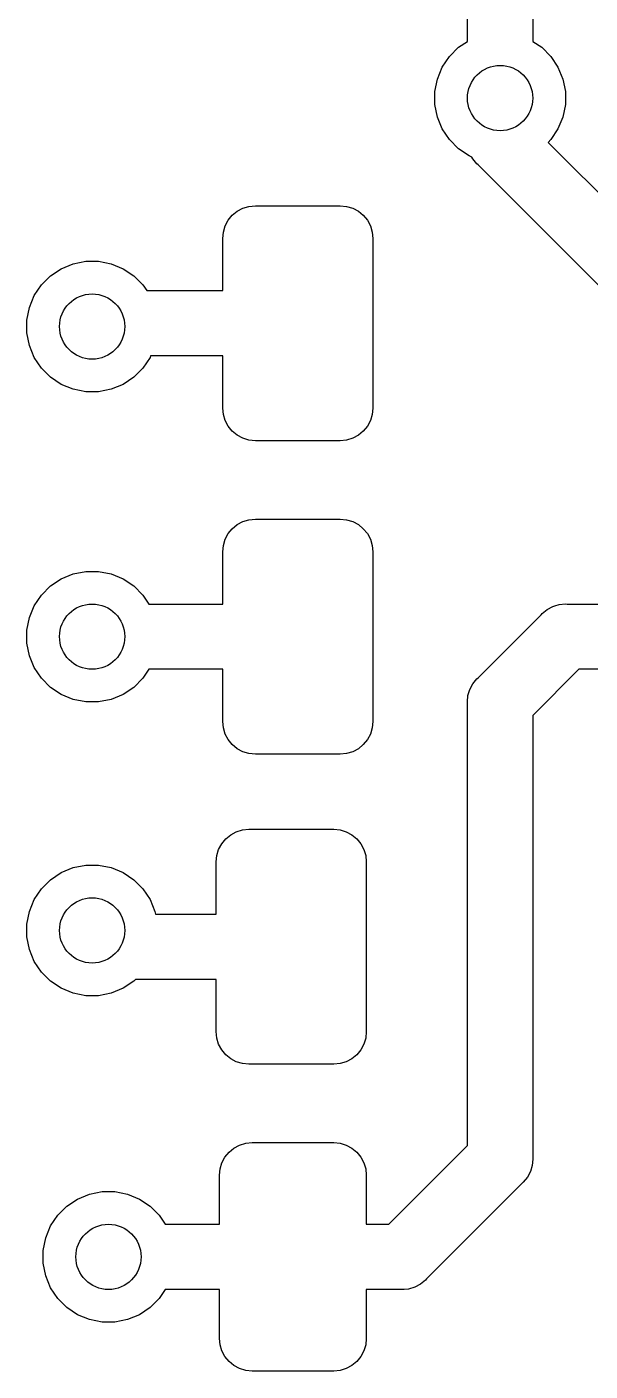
# Model space of a CAD drawing. Extents: x -3.6 to 94.4, y -84.3 to 13.7.
# Drawn here: x 58.75 to 63.06, y -32.5 to -22.2 of the extents above; entities that cross this region are included whole.
import ezdxf

# ---------------------------------------------------------------- set-up
doc = ezdxf.new("R2010")
doc.units = 0
doc.layers.add('BLACK', color=7, linetype='CONTINUOUS')

msp = doc.modelspace()

# ---------------------------------------------------------------- linework, layer by layer
at = {"layer": 'BLACK', "linetype": 'CONTINUOUS'}
for p, q in [((62.125, -22.3157), (62.125, -21.5123)), ((62.625, -21.6036), (62.625, -22.3157)), ((62.0563, -22.3616), (62.125, -22.3157)), ((62.625, -22.3157), (62.6937, -22.3616)), ((61.9319, -22.5132), (61.9866, -22.4313)), ((61.9866, -22.4313), (62.0563, -22.3616)), ((62.6937, -22.3616), (62.7634, -22.4313)), ((62.7634, -22.4313), (62.8181, -22.5132)), ((61.8942, -22.6042), (61.9319, -22.5132)), ((62.8181, -22.5132), (62.8558, -22.6042)), ((61.875, -22.7008), (61.8942, -22.6042)), ((62.8558, -22.6042), (62.875, -22.7008)), ((61.875, -22.7992), (61.875, -22.7008)), ((62.875, -22.7008), (62.875, -22.7992)), ((61.8942, -22.8958), (61.875, -22.7992)), ((62.875, -22.7992), (62.8558, -22.8958)), ((61.9319, -22.9868), (61.8942, -22.8958)), ((62.8558, -22.8958), (62.8181, -22.9868)), ((61.9866, -23.0687), (61.9319, -22.9868)), ((62.8181, -22.9868), (62.7634, -23.0687)), ((62.0563, -23.1384), (61.9866, -23.0687)), ((62.1382, -23.1931), (62.0563, -23.1384)), ((62.7634, -23.0687), (62.7428, -23.0893)), ((62.7428, -23.0893), (63.2889, -23.6354)), ((62.1593, -23.2019), (62.1382, -23.1931)), ((62.1661, -23.2146), (62.1593, -23.2019)), ((62.1974, -23.2526), (62.1661, -23.2146)), ((62.2069, -23.2605), (62.1974, -23.2526)), ((63.2, -24.2536), (62.2069, -23.2605)), ((60.4512, -23.5798), (60.5, -23.575)), ((60.5, -23.575), (61.15, -23.575)), ((61.15, -23.575), (61.1988, -23.5798)), ((60.2921, -23.6861), (60.3232, -23.6482)), ((60.3232, -23.6482), (60.3611, -23.6171)), ((60.3611, -23.6171), (60.4043, -23.594)), ((60.4043, -23.594), (60.4512, -23.5798)), ((61.1988, -23.5798), (61.2457, -23.594)), ((61.2457, -23.594), (61.2889, -23.6171)), ((61.2889, -23.6171), (61.3268, -23.6482)), ((61.3268, -23.6482), (61.3579, -23.6861)), ((60.25, -23.825), (60.2548, -23.7762)), ((60.2548, -23.7762), (60.269, -23.7293)), ((60.269, -23.7293), (60.2921, -23.6861)), ((61.3579, -23.6861), (61.381, -23.7293)), ((61.381, -23.7293), (61.3952, -23.7762)), ((61.3952, -23.7762), (61.4, -23.825)), ((60.25, -24.225), (60.25, -23.825)), ((61.4, -23.825), (61.4, -25.125)), ((58.9313, -24.1116), (59.0132, -24.0569)), ((59.0132, -24.0569), (59.1042, -24.0192)), ((59.1042, -24.0192), (59.2008, -24)), ((59.2008, -24), (59.2992, -24)), ((59.2992, -24), (59.3958, -24.0192)), ((59.3958, -24.0192), (59.4868, -24.0569)), ((59.4868, -24.0569), (59.5687, -24.1116)), ((58.8069, -24.2632), (58.8616, -24.1813)), ((58.8616, -24.1813), (58.9313, -24.1116)), ((59.5687, -24.1116), (59.6384, -24.1813)), ((59.6384, -24.1813), (59.6676, -24.225)), ((58.7692, -24.3542), (58.8069, -24.2632)), ((59.6676, -24.225), (60.25, -24.225)), ((58.75, -24.4508), (58.7692, -24.3542)), ((58.75, -24.5492), (58.75, -24.4508)), ((58.7692, -24.6458), (58.75, -24.5492)), ((58.8069, -24.7368), (58.7692, -24.6458)), ((58.8616, -24.8187), (58.8069, -24.7368)), ((59.6931, -24.7368), (59.6384, -24.8187)), ((59.698, -24.725), (59.6931, -24.7368)), ((60.25, -24.725), (59.698, -24.725)), ((60.25, -25.125), (60.25, -24.725)), ((58.9313, -24.8884), (58.8616, -24.8187)), ((59.0132, -24.9431), (58.9313, -24.8884)), ((59.5687, -24.8884), (59.4868, -24.9431)), ((59.6384, -24.8187), (59.5687, -24.8884)), ((59.1042, -24.9808), (59.0132, -24.9431)), ((59.2008, -25), (59.1042, -24.9808)), ((59.2992, -25), (59.2008, -25)), ((59.3958, -24.9808), (59.2992, -25)), ((59.4868, -24.9431), (59.3958, -24.9808)), ((60.2548, -25.1738), (60.25, -25.125)), ((60.269, -25.2207), (60.2548, -25.1738)), ((60.2921, -25.2639), (60.269, -25.2207)), ((61.381, -25.2207), (61.3579, -25.2639)), ((61.3952, -25.1738), (61.381, -25.2207)), ((61.4, -25.125), (61.3952, -25.1738)), ((60.3232, -25.3018), (60.2921, -25.2639)), ((60.3611, -25.3329), (60.3232, -25.3018)), ((61.3268, -25.3018), (61.2889, -25.3329)), ((61.3579, -25.2639), (61.3268, -25.3018)), ((60.4043, -25.356), (60.3611, -25.3329)), ((60.4512, -25.3702), (60.4043, -25.356)), ((60.5, -25.375), (60.4512, -25.3702)), ((61.15, -25.375), (60.5, -25.375)), ((61.1988, -25.3702), (61.15, -25.375)), ((61.2457, -25.356), (61.1988, -25.3702)), ((61.2889, -25.3329), (61.2457, -25.356)), ((60.3232, -26.0482), (60.3611, -26.0171)), ((60.3611, -26.0171), (60.4043, -25.994)), ((60.4043, -25.994), (60.4512, -25.9798)), ((60.4512, -25.9798), (60.5, -25.975)), ((60.5, -25.975), (61.15, -25.975)), ((61.15, -25.975), (61.1988, -25.9798)), ((61.1988, -25.9798), (61.2457, -25.994)), ((61.2457, -25.994), (61.2889, -26.0171)), ((61.2889, -26.0171), (61.3268, -26.0482)), ((60.2548, -26.1762), (60.269, -26.1293)), ((60.269, -26.1293), (60.2921, -26.0861)), ((60.2921, -26.0861), (60.3232, -26.0482)), ((61.3268, -26.0482), (61.3579, -26.0861)), ((61.3579, -26.0861), (61.381, -26.1293)), ((61.381, -26.1293), (61.3952, -26.1762)), ((60.25, -26.225), (60.2548, -26.1762)), ((60.25, -26.625), (60.25, -26.225)), ((61.3952, -26.1762), (61.4, -26.225)), ((61.4, -26.225), (61.4, -27.525)), ((58.9313, -26.4866), (59.0132, -26.4319)), ((59.0132, -26.4319), (59.1042, -26.3942)), ((59.1042, -26.3942), (59.2008, -26.375)), ((59.2008, -26.375), (59.2992, -26.375)), ((59.2992, -26.375), (59.3958, -26.3942)), ((59.3958, -26.3942), (59.4868, -26.4319)), ((59.4868, -26.4319), (59.5687, -26.4866)), ((58.8069, -26.6382), (58.8616, -26.5563)), ((58.8616, -26.5563), (58.9313, -26.4866)), ((59.5687, -26.4866), (59.6384, -26.5563)), ((59.6384, -26.5563), (59.6843, -26.625)), ((58.7692, -26.7292), (58.8069, -26.6382)), ((59.6843, -26.625), (60.25, -26.625)), ((62.7354, -26.6661), (62.7789, -26.6429)), ((62.7789, -26.6429), (62.7938, -26.6384)), ((62.7938, -26.6384), (62.826, -26.6286)), ((62.826, -26.6286), (62.875, -26.6238)), ((62.875, -26.6238), (62.8873, -26.625)), ((62.8873, -26.625), (63.2, -26.625)), ((58.75, -26.8258), (58.7692, -26.7292)), ((62.2069, -27.1895), (62.6895, -26.7069)), ((62.6895, -26.7069), (62.6974, -26.6974)), ((62.6974, -26.6974), (62.7354, -26.6661)), ((58.75, -26.9242), (58.75, -26.8258)), ((58.7692, -27.0208), (58.75, -26.9242)), ((58.8069, -27.1118), (58.7692, -27.0208)), ((58.8616, -27.1937), (58.8069, -27.1118)), ((59.6843, -27.125), (59.6384, -27.1937)), ((60.25, -27.125), (59.6843, -27.125)), ((60.25, -27.525), (60.25, -27.125)), ((62.9786, -27.125), (62.625, -27.4786)), ((63.2, -27.125), (62.9786, -27.125)), ((58.9313, -27.2634), (58.8616, -27.1937)), ((59.0132, -27.3181), (58.9313, -27.2634)), ((59.5687, -27.2634), (59.4868, -27.3181)), ((59.6384, -27.1937), (59.5687, -27.2634)), ((62.1286, -27.326), (62.1429, -27.2789)), ((62.1429, -27.2789), (62.1661, -27.2354)), ((62.1661, -27.2354), (62.1757, -27.2238)), ((62.1757, -27.2238), (62.1974, -27.1974)), ((62.1974, -27.1974), (62.2069, -27.1895)), ((59.1042, -27.3558), (59.0132, -27.3181)), ((59.2008, -27.375), (59.1042, -27.3558)), ((59.2992, -27.375), (59.2008, -27.375)), ((59.3958, -27.3558), (59.2992, -27.375)), ((59.4868, -27.3181), (59.3958, -27.3558)), ((62.1238, -27.375), (62.1286, -27.326)), ((62.125, -27.3873), (62.1238, -27.375)), ((62.125, -30.7714), (62.125, -27.3873)), ((62.625, -27.4786), (62.625, -30.8627)), ((60.2548, -27.5738), (60.25, -27.525)), ((60.269, -27.6207), (60.2548, -27.5738)), ((61.3952, -27.5738), (61.381, -27.6207)), ((61.4, -27.525), (61.3952, -27.5738)), ((60.2921, -27.6639), (60.269, -27.6207)), ((60.3232, -27.7018), (60.2921, -27.6639)), ((61.3579, -27.6639), (61.3268, -27.7018)), ((61.381, -27.6207), (61.3579, -27.6639)), ((60.3611, -27.7329), (60.3232, -27.7018)), ((60.4043, -27.756), (60.3611, -27.7329)), ((60.4512, -27.7702), (60.4043, -27.756)), ((60.5, -27.775), (60.4512, -27.7702)), ((61.15, -27.775), (60.5, -27.775)), ((61.1988, -27.7702), (61.15, -27.775)), ((61.2457, -27.756), (61.1988, -27.7702)), ((61.2889, -27.7329), (61.2457, -27.756)), ((61.3268, -27.7018), (61.2889, -27.7329)), ((60.2732, -28.4232), (60.3111, -28.3921)), ((60.3111, -28.3921), (60.3543, -28.369)), ((60.3543, -28.369), (60.4012, -28.3548)), ((60.4012, -28.3548), (60.45, -28.35)), ((60.45, -28.35), (61.1, -28.35)), ((61.1, -28.35), (61.1488, -28.3548)), ((61.1488, -28.3548), (61.1957, -28.369)), ((61.1957, -28.369), (61.2389, -28.3921)), ((61.2389, -28.3921), (61.2768, -28.4232)), ((60.2048, -28.5512), (60.219, -28.5043)), ((60.219, -28.5043), (60.2421, -28.4611)), ((60.2421, -28.4611), (60.2732, -28.4232)), ((61.2768, -28.4232), (61.3079, -28.4611)), ((61.3079, -28.4611), (61.331, -28.5043)), ((61.331, -28.5043), (61.3452, -28.5512)), ((60.2, -28.6), (60.2048, -28.5512)), ((60.2, -29), (60.2, -28.6)), ((61.3452, -28.5512), (61.35, -28.6)), ((61.35, -28.6), (61.35, -29.9)), ((58.9313, -28.7366), (59.0132, -28.6819)), ((59.0132, -28.6819), (59.1042, -28.6442)), ((59.1042, -28.6442), (59.2008, -28.625)), ((59.2008, -28.625), (59.2992, -28.625)), ((59.2992, -28.625), (59.3958, -28.6442)), ((59.3958, -28.6442), (59.4868, -28.6819)), ((59.4868, -28.6819), (59.5687, -28.7366)), ((58.8069, -28.8882), (58.8616, -28.8063)), ((58.8616, -28.8063), (58.9313, -28.7366)), ((59.5687, -28.7366), (59.6384, -28.8063)), ((59.6384, -28.8063), (59.6931, -28.8882)), ((58.7692, -28.9792), (58.8069, -28.8882)), ((59.6931, -28.8882), (59.7308, -28.9792)), ((58.75, -29.0758), (58.7692, -28.9792)), ((59.7308, -28.9792), (59.7349, -29)), ((59.7349, -29), (60.2, -29)), ((58.75, -29.1742), (58.75, -29.0758)), ((58.7692, -29.2708), (58.75, -29.1742)), ((58.8069, -29.3618), (58.7692, -29.2708)), ((58.8616, -29.4437), (58.8069, -29.3618)), ((58.9313, -29.5134), (58.8616, -29.4437)), ((59.0132, -29.5681), (58.9313, -29.5134)), ((59.5687, -29.5134), (59.4868, -29.5681)), ((59.5821, -29.5), (59.5687, -29.5134)), ((60.2, -29.5), (59.5821, -29.5)), ((60.2, -29.9), (60.2, -29.5)), ((59.1042, -29.6058), (59.0132, -29.5681)), ((59.2008, -29.625), (59.1042, -29.6058)), ((59.2992, -29.625), (59.2008, -29.625)), ((59.3958, -29.6058), (59.2992, -29.625)), ((59.4868, -29.5681), (59.3958, -29.6058)), ((60.2048, -29.9488), (60.2, -29.9)), ((60.219, -29.9957), (60.2048, -29.9488)), ((61.3452, -29.9488), (61.331, -29.9957)), ((61.35, -29.9), (61.3452, -29.9488)), ((60.2421, -30.0389), (60.219, -29.9957)), ((60.2732, -30.0768), (60.2421, -30.0389)), ((61.3079, -30.0389), (61.2768, -30.0768)), ((61.331, -29.9957), (61.3079, -30.0389)), ((60.3111, -30.1079), (60.2732, -30.0768)), ((60.3543, -30.131), (60.3111, -30.1079)), ((60.4012, -30.1452), (60.3543, -30.131)), ((60.45, -30.15), (60.4012, -30.1452)), ((61.1, -30.15), (60.45, -30.15)), ((61.1488, -30.1452), (61.1, -30.15)), ((61.1957, -30.131), (61.1488, -30.1452)), ((61.2389, -30.1079), (61.1957, -30.131)), ((61.2768, -30.0768), (61.2389, -30.1079)), ((60.3361, -30.7921), (60.3793, -30.769)), ((60.3793, -30.769), (60.4262, -30.7548)), ((60.4262, -30.7548), (60.475, -30.75)), ((60.475, -30.75), (61.1, -30.75)), ((61.1, -30.75), (61.1488, -30.7548)), ((61.1488, -30.7548), (61.1957, -30.769)), ((61.1957, -30.769), (61.2389, -30.7921)), ((61.5214, -31.375), (62.125, -30.7714)), ((60.244, -30.9043), (60.2671, -30.8611)), ((60.2671, -30.8611), (60.2982, -30.8232)), ((60.2982, -30.8232), (60.3361, -30.7921)), ((61.2389, -30.7921), (61.2768, -30.8232)), ((61.2768, -30.8232), (61.3079, -30.8611)), ((61.3079, -30.8611), (61.331, -30.9043)), ((62.6262, -30.875), (62.6235, -30.9027)), ((62.625, -30.8627), (62.6262, -30.875)), ((60.225, -31), (60.2298, -30.9512)), ((60.2298, -30.9512), (60.244, -30.9043)), ((61.331, -30.9043), (61.3452, -30.9512)), ((61.3452, -30.9512), (61.35, -31)), ((62.6071, -30.9711), (62.5839, -31.0146)), ((62.6214, -30.924), (62.6071, -30.9711)), ((62.6235, -30.9027), (62.6214, -30.924)), ((60.225, -31.375), (60.225, -31)), ((61.35, -31), (61.35, -31.375)), ((62.5431, -31.0605), (61.8105, -31.7931)), ((62.5526, -31.0526), (62.5431, -31.0605)), ((62.5839, -31.0146), (62.5526, -31.0526)), ((59.0563, -31.2366), (59.1382, -31.1819)), ((59.1382, -31.1819), (59.2292, -31.1442)), ((59.2292, -31.1442), (59.3257, -31.125)), ((59.3257, -31.125), (59.4242, -31.125)), ((59.4242, -31.125), (59.5208, -31.1442)), ((59.5208, -31.1442), (59.6118, -31.1819)), ((59.6118, -31.1819), (59.6937, -31.2366)), ((58.9866, -31.3063), (59.0563, -31.2366)), ((59.6937, -31.2366), (59.7634, -31.3063)), ((58.8942, -31.4792), (58.9319, -31.3882)), ((58.9319, -31.3882), (58.9866, -31.3063)), ((59.7634, -31.3063), (59.8093, -31.375)), ((59.8093, -31.375), (60.225, -31.375)), ((61.35, -31.375), (61.5214, -31.375)), ((58.875, -31.5758), (58.8942, -31.4792)), ((58.875, -31.6742), (58.875, -31.5758)), ((58.8942, -31.7708), (58.875, -31.6742)), ((58.9319, -31.8618), (58.8942, -31.7708)), ((61.8026, -31.8026), (61.7646, -31.8339)), ((61.8105, -31.7931), (61.8026, -31.8026)), ((58.9866, -31.9437), (58.9319, -31.8618)), ((59.8093, -31.875), (59.7634, -31.9437)), ((60.225, -31.875), (59.8093, -31.875)), ((60.225, -32.25), (60.225, -31.875)), ((61.6127, -31.875), (61.35, -31.875)), ((61.35, -31.875), (61.35, -32.25)), ((61.625, -31.8762), (61.6127, -31.875)), ((61.6398, -31.8748), (61.625, -31.8762)), ((61.674, -31.8714), (61.6398, -31.8748)), ((61.7211, -31.8571), (61.674, -31.8714)), ((61.7646, -31.8339), (61.7211, -31.8571)), ((59.0563, -32.0134), (58.9866, -31.9437)), ((59.1382, -32.0681), (59.0563, -32.0134)), ((59.6937, -32.0134), (59.6118, -32.0681)), ((59.7634, -31.9437), (59.6937, -32.0134)), ((59.2292, -32.1058), (59.1382, -32.0681)), ((59.3257, -32.125), (59.2292, -32.1058)), ((59.5208, -32.1058), (59.4242, -32.125)), ((59.6118, -32.0681), (59.5208, -32.1058)), ((59.4242, -32.125), (59.3257, -32.125)), ((60.2298, -32.2988), (60.225, -32.25)), ((60.244, -32.3457), (60.2298, -32.2988)), ((61.3452, -32.2988), (61.331, -32.3457)), ((61.35, -32.25), (61.3452, -32.2988)), ((60.2671, -32.3889), (60.244, -32.3457)), ((60.2982, -32.4268), (60.2671, -32.3889)), ((60.3361, -32.4579), (60.2982, -32.4268)), ((61.2768, -32.4268), (61.2389, -32.4579)), ((61.3079, -32.3889), (61.2768, -32.4268)), ((61.331, -32.3457), (61.3079, -32.3889)), ((60.3793, -32.481), (60.3361, -32.4579)), ((60.4262, -32.4952), (60.3793, -32.481)), ((60.475, -32.5), (60.4262, -32.4952)), ((61.1, -32.5), (60.475, -32.5)), ((61.1488, -32.4952), (61.1, -32.5)), ((61.1957, -32.481), (61.1488, -32.4952)), ((61.2389, -32.4579), (61.1957, -32.481))]:
    msp.add_line(p, q, dxfattribs=at)
at = {"layer": 'BLACK'}
for centre in [(62.375, -22.75), (59.25, -24.5), (59.25, -26.875), (59.25, -29.125), (59.375, -31.625)]:
    msp.add_circle(centre, 0.25, dxfattribs=at)

doc.saveas('drawing.dxf')
